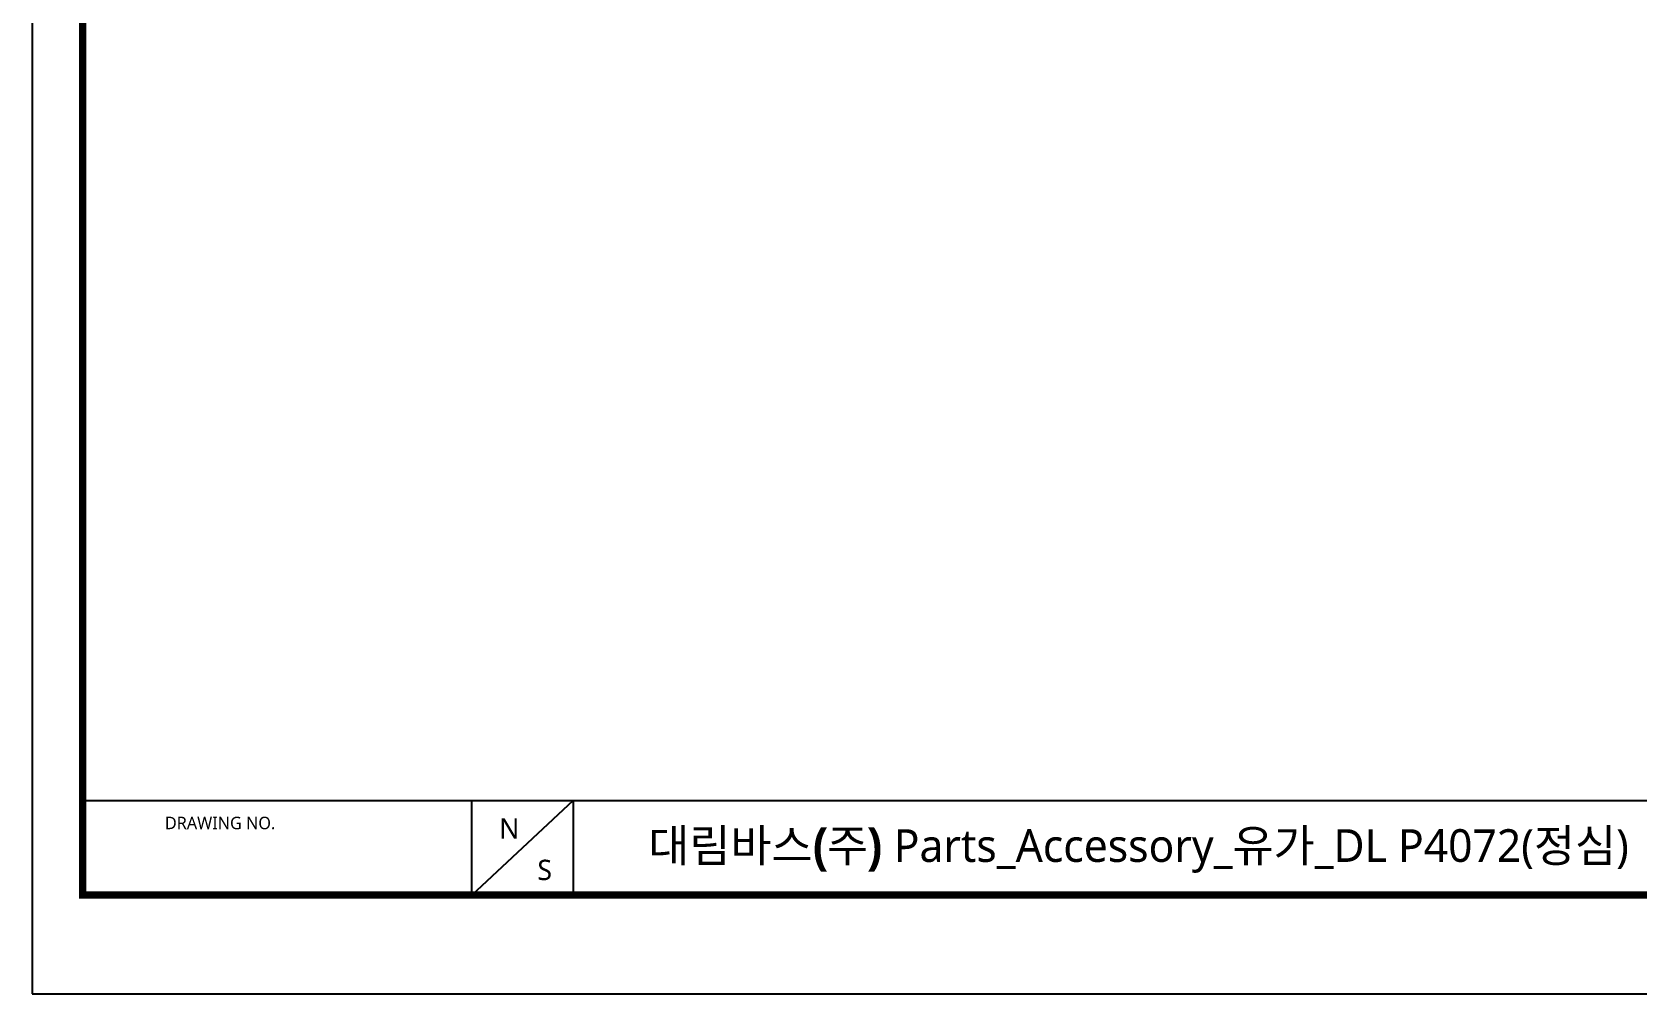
# Model space of a CAD drawing. Extents: x 0 to 1354, y 0 to 992.
# Drawn here: x 0 to 690, y 0 to 413 of the extents above; entities that cross this region are included whole.
import ezdxf

# ---------------------------------------------------------------- set-up
doc = ezdxf.new("R2010")
doc.units = 0
doc.header["$LTSCALE"] = 10
doc.header["$MEASUREMENT"] = 0
doc.layers.get('0').update_dxf_attribs({"linetype": 'CONTINUOUS'})
doc.styles.add('Daelim Dimension', font='NanumGothic.ttf')

msp = doc.modelspace()

# ---------------------------------------------------------------- linework, layer by layer
at = {"color": 5}
msp.add_line((21.77, 83.13), (1112.08, 83.13), dxfattribs=at)
at = {"color": 5, "ltscale": 40}
for p, q in [((188.9, 83.13), (188.9, 42.33)), ((188.9, 83.13), (188.9, 42.33)), ((232.57, 83.13), (188.9, 42.33)), ((232.57, 83.13), (188.9, 42.33)), ((232.57, 83.13), (232.57, 42.33)), ((232.57, 83.13), (232.57, 42.33))]:
    msp.add_line(p, q, dxfattribs=at)
at = {"ltscale": 0.5}
msp.add_lwpolyline([(0, 0), (1354.08, 0), (1354.08, 992.16), (0, 992.16)], close=True, dxfattribs=at)
at = {"color": 5, "linetype": 'ByBlock', "lineweight": 200, "const_width": 3.12}
msp.add_lwpolyline([(21.77, 42.48), (1332.17, 42.48), (1332.17, 969.12), (21.77, 969.12)], close=True, dxfattribs=at)

# ---------------------------------------------------------------- texts
at = {"color": 5, "ltscale": 40, "style": 'Daelim Dimension'}
msp.add_text('DRAWING NO.', height=5.3435, dxfattribs=at).set_placement((57.08, 70.79))
at = {"char_height": 8.74, "width": 12.204, "attachment_point": 1, "style": 'Daelim Dimension'}
for s, insert in [('N', (200.78, 75.48)), ('S', (217.19, 57.66))]:
    msp.add_mtext(s, dxfattribs=dict(at, insert=insert))
at = {"color": 2, "insert": (264.87, 70.78), "char_height": 14.05378, "width": 658.1966, "attachment_point": 1, "style": 'Daelim Dimension'}
msp.add_mtext('대림바스{\\fPretendard Variable SemiBold|b0|i0|c129|p2;(}주{\\fPretendard Variable SemiBold|b0|i0|c129|p2;)} Parts_Accessory_{\\fGulim|b0|i0|c129|p50;유가}_DL P4072(정심)                           ', dxfattribs=at)

doc.saveas('drawing.dxf')
